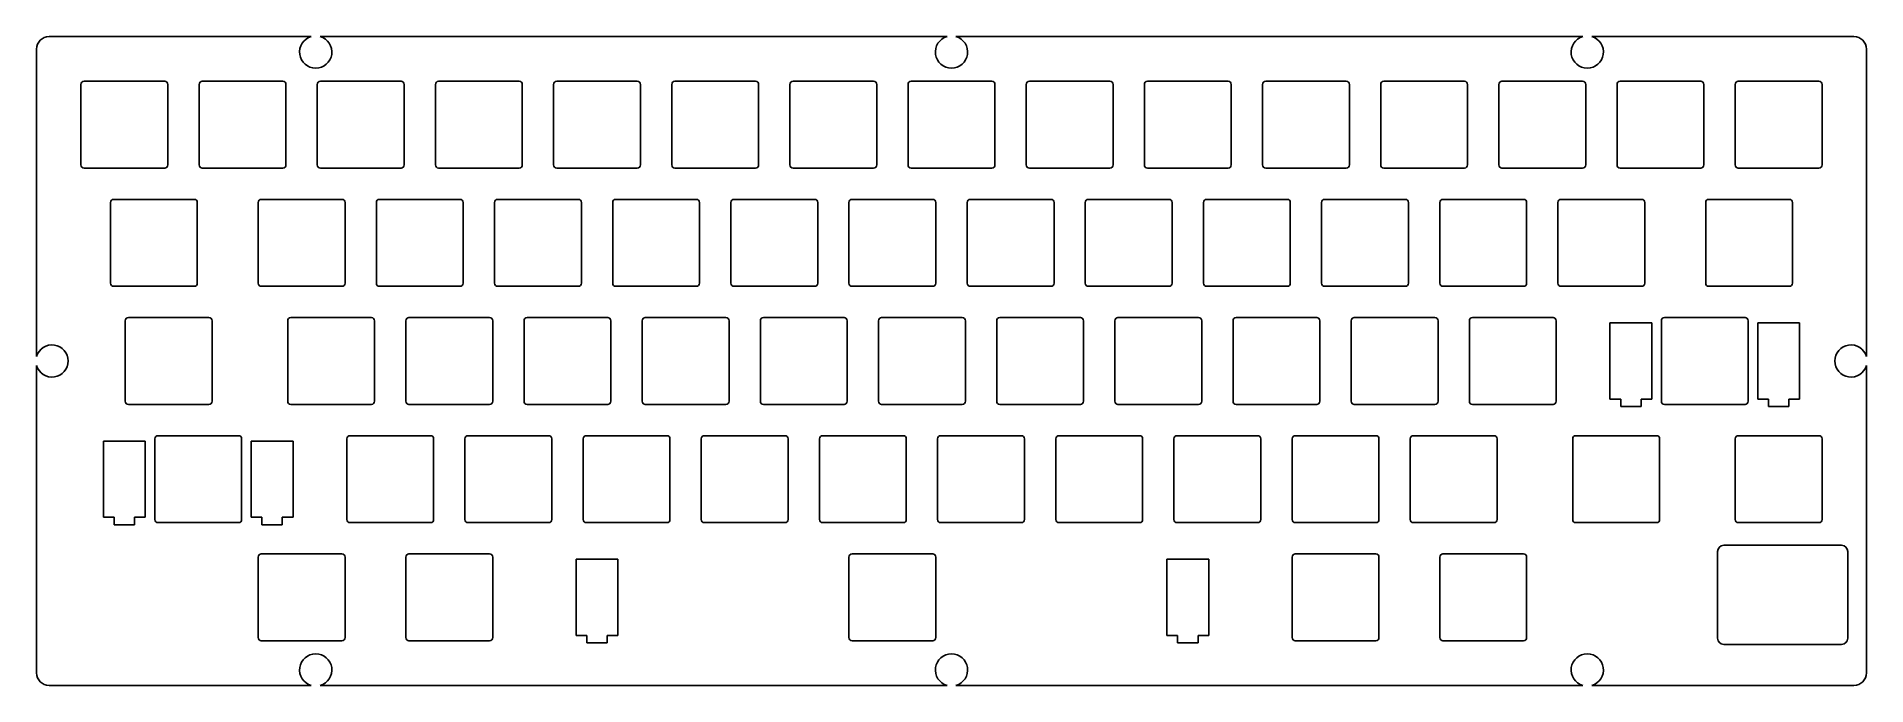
# Model space of a CAD drawing. Header units: millimetres. Extents: x -5 to 290, y -100 to 5.
import ezdxf

# ---------------------------------------------------------------- set-up
doc = ezdxf.new("R2010")
doc.units = ezdxf.units.MM
doc.layers.add('CUT', color=7, linetype='Continuous')

msp = doc.modelspace()

# ---------------------------------------------------------------- linework, layer by layer
at = {"layer": 'CUT'}
for p, q in [((-5, 3), (-5, -46.58586)), ((39.28586, 5), (-3, 5)), ((141.78586, 5), (40.71414, 5)), ((244.28586, 5), (143.21414, 5)), ((288, 5), (245.71414, 5)), ((290, -46.58586), (290, 3)), ((2.15, -15.7), (2.15, -2.7)), ((2.65, -2.2), (15.65, -2.2)), ((16.15, -2.7), (16.15, -15.7)), ((21.2, -15.7), (21.2, -2.7)), ((21.7, -2.2), (34.7, -2.2)), ((35.2, -2.7), (35.2, -15.7)), ((40.25, -15.7), (40.25, -2.7)), ((40.75, -2.2), (53.75, -2.2)), ((54.25, -2.7), (54.25, -15.7)), ((59.3, -15.7), (59.3, -2.7)), ((59.8, -2.2), (72.8, -2.2)), ((73.3, -2.7), (73.3, -15.7)), ((78.35, -15.7), (78.35, -2.7)), ((78.85, -2.2), (91.85, -2.2)), ((92.35, -2.7), (92.35, -15.7)), ((97.4, -15.7), (97.4, -2.7)), ((97.9, -2.2), (110.9, -2.2)), ((111.4, -2.7), (111.4, -15.7)), ((116.45, -15.7), (116.45, -2.7)), ((116.95, -2.2), (129.95, -2.2)), ((130.45, -2.7), (130.45, -15.7)), ((135.5, -15.7), (135.5, -2.7)), ((136, -2.2), (149, -2.2)), ((149.5, -2.7), (149.5, -15.7)), ((154.55, -15.7), (154.55, -2.7)), ((155.05, -2.2), (168.05, -2.2)), ((168.55, -2.7), (168.55, -15.7)), ((173.6, -15.7), (173.6, -2.7)), ((174.1, -2.2), (187.1, -2.2)), ((187.6, -2.7), (187.6, -15.7)), ((192.65, -15.7), (192.65, -2.7)), ((193.15, -2.2), (206.15, -2.2)), ((206.65, -2.7), (206.65, -15.7)), ((211.7, -15.7), (211.7, -2.7)), ((212.2, -2.2), (225.2, -2.2)), ((225.7, -2.7), (225.7, -15.7)), ((230.75, -15.7), (230.75, -2.7)), ((231.25, -2.2), (244.25, -2.2)), ((244.75, -2.7), (244.75, -15.7)), ((249.8, -15.7), (249.8, -2.7)), ((250.3, -2.2), (263.3, -2.2)), ((263.8, -2.7), (263.8, -15.7)), ((268.85, -15.7), (268.85, -2.7)), ((269.35, -2.2), (282.35, -2.2)), ((282.85, -2.7), (282.85, -15.7)), ((15.65, -16.2), (2.65, -16.2)), ((34.7, -16.2), (21.7, -16.2)), ((53.75, -16.2), (40.75, -16.2)), ((72.8, -16.2), (59.8, -16.2)), ((91.85, -16.2), (78.85, -16.2)), ((110.9, -16.2), (97.9, -16.2)), ((129.95, -16.2), (116.95, -16.2)), ((149, -16.2), (136, -16.2)), ((168.05, -16.2), (155.05, -16.2)), ((187.1, -16.2), (174.1, -16.2)), ((206.15, -16.2), (193.15, -16.2)), ((225.2, -16.2), (212.2, -16.2)), ((244.25, -16.2), (231.25, -16.2)), ((263.3, -16.2), (250.3, -16.2)), ((282.35, -16.2), (269.35, -16.2)), ((6.9125, -34.75), (6.9125, -21.75)), ((7.4125, -21.25), (20.4125, -21.25)), ((20.9125, -21.75), (20.9125, -34.75)), ((30.725, -34.75), (30.725, -21.75)), ((31.225, -21.25), (44.225, -21.25)), ((44.725, -21.75), (44.725, -34.75)), ((49.775, -34.75), (49.775, -21.75)), ((50.275, -21.25), (63.275, -21.25)), ((63.775, -21.75), (63.775, -34.75)), ((68.825, -34.75), (68.825, -21.75)), ((69.325, -21.25), (82.325, -21.25)), ((82.825, -21.75), (82.825, -34.75)), ((87.875, -34.75), (87.875, -21.75)), ((88.375, -21.25), (101.375, -21.25)), ((101.875, -21.75), (101.875, -34.75)), ((106.925, -34.75), (106.925, -21.75)), ((107.425, -21.25), (120.425, -21.25)), ((120.925, -21.75), (120.925, -34.75)), ((125.975, -34.75), (125.975, -21.75)), ((126.475, -21.25), (139.475, -21.25)), ((139.975, -21.75), (139.975, -34.75)), ((145.025, -34.75), (145.025, -21.75)), ((145.525, -21.25), (158.525, -21.25)), ((159.025, -21.75), (159.025, -34.75)), ((164.075, -34.75), (164.075, -21.75)), ((164.575, -21.25), (177.575, -21.25)), ((178.075, -21.75), (178.075, -34.75)), ((183.125, -34.75), (183.125, -21.75)), ((183.625, -21.25), (196.625, -21.25)), ((197.125, -21.75), (197.125, -34.75)), ((202.175, -34.75), (202.175, -21.75)), ((202.675, -21.25), (215.675, -21.25)), ((216.175, -21.75), (216.175, -34.75)), ((221.225, -34.75), (221.225, -21.75)), ((221.725, -21.25), (234.725, -21.25)), ((235.225, -21.75), (235.225, -34.75)), ((240.275, -34.75), (240.275, -21.75)), ((240.775, -21.25), (253.775, -21.25)), ((254.275, -21.75), (254.275, -34.75)), ((264.0875, -34.75), (264.0875, -21.75)), ((264.5875, -21.25), (277.5875, -21.25)), ((278.0875, -21.75), (278.0875, -34.75)), ((20.4125, -35.25), (7.4125, -35.25)), ((44.225, -35.25), (31.225, -35.25)), ((63.275, -35.25), (50.275, -35.25)), ((82.325, -35.25), (69.325, -35.25)), ((101.375, -35.25), (88.375, -35.25)), ((120.425, -35.25), (107.425, -35.25)), ((139.475, -35.25), (126.475, -35.25)), ((158.525, -35.25), (145.525, -35.25)), ((177.575, -35.25), (164.575, -35.25)), ((196.625, -35.25), (183.625, -35.25)), ((215.675, -35.25), (202.675, -35.25)), ((234.725, -35.25), (221.725, -35.25)), ((253.775, -35.25), (240.775, -35.25)), ((277.5875, -35.25), (264.5875, -35.25)), ((9.29375, -53.8), (9.29375, -40.8)), ((9.79375, -40.3), (22.79375, -40.3)), ((23.29375, -40.8), (23.29375, -53.8)), ((35.4875, -53.8), (35.4875, -40.8)), ((35.9875, -40.3), (48.9875, -40.3)), ((49.4875, -40.8), (49.4875, -53.8)), ((54.5375, -53.8), (54.5375, -40.8)), ((55.0375, -40.3), (68.0375, -40.3)), ((68.5375, -40.8), (68.5375, -53.8)), ((73.5875, -53.8), (73.5875, -40.8)), ((74.0875, -40.3), (87.0875, -40.3)), ((87.5875, -40.8), (87.5875, -53.8)), ((92.6375, -53.8), (92.6375, -40.8)), ((93.1375, -40.3), (106.1375, -40.3)), ((106.6375, -40.8), (106.6375, -53.8)), ((111.6875, -53.8), (111.6875, -40.8)), ((112.1875, -40.3), (125.1875, -40.3)), ((125.6875, -40.8), (125.6875, -53.8)), ((130.7375, -53.8), (130.7375, -40.8)), ((131.2375, -40.3), (144.2375, -40.3)), ((144.7375, -40.8), (144.7375, -53.8)), ((149.7875, -53.8), (149.7875, -40.8)), ((150.2875, -40.3), (163.2875, -40.3)), ((163.7875, -40.8), (163.7875, -53.8)), ((168.8375, -53.8), (168.8375, -40.8)), ((169.3375, -40.3), (182.3375, -40.3)), ((182.8375, -40.8), (182.8375, -53.8)), ((187.8875, -53.8), (187.8875, -40.8)), ((188.3875, -40.3), (201.3875, -40.3)), ((201.8875, -40.8), (201.8875, -53.8)), ((206.9375, -53.8), (206.9375, -40.8)), ((207.4375, -40.3), (220.4375, -40.3)), ((220.9375, -40.8), (220.9375, -53.8)), ((225.9875, -53.8), (225.9875, -40.8)), ((226.4875, -40.3), (239.4875, -40.3)), ((239.9875, -40.8), (239.9875, -53.8)), ((248.6625, -53.45), (248.6625, -41.15)), ((248.6625, -41.15), (255.4125, -41.15)), ((255.4125, -41.15), (255.4125, -53.45)), ((256.94375, -53.8), (256.94375, -40.8)), ((257.44375, -40.3), (270.44375, -40.3)), ((270.94375, -40.8), (270.94375, -53.8)), ((272.475, -53.45), (272.475, -41.15)), ((272.475, -41.15), (279.225, -41.15)), ((279.225, -41.15), (279.225, -53.45)), ((-5, -48.01414), (-5, -97.6)), ((290, -97.6), (290, -48.01414)), ((22.79375, -54.3), (9.79375, -54.3)), ((48.9875, -54.3), (35.9875, -54.3)), ((68.0375, -54.3), (55.0375, -54.3)), ((87.0875, -54.3), (74.0875, -54.3)), ((106.1375, -54.3), (93.1375, -54.3)), ((125.1875, -54.3), (112.1875, -54.3)), ((144.2375, -54.3), (131.2375, -54.3)), ((163.2875, -54.3), (150.2875, -54.3)), ((182.3375, -54.3), (169.3375, -54.3)), ((201.3875, -54.3), (188.3875, -54.3)), ((220.4375, -54.3), (207.4375, -54.3)), ((239.4875, -54.3), (226.4875, -54.3)), ((250.3875, -53.45), (248.6625, -53.45)), ((250.3875, -54.65), (250.3875, -53.45)), ((253.6875, -54.65), (250.3875, -54.65)), ((255.4125, -53.45), (253.6875, -53.45)), ((253.6875, -53.45), (253.6875, -54.65)), ((270.44375, -54.3), (257.44375, -54.3)), ((274.2, -53.45), (272.475, -53.45)), ((274.2, -54.65), (274.2, -53.45)), ((277.5, -54.65), (274.2, -54.65)), ((279.225, -53.45), (277.5, -53.45)), ((277.5, -53.45), (277.5, -54.65)), ((5.775, -72.5), (5.775, -60.2)), ((5.775, -60.2), (12.525, -60.2)), ((12.525, -60.2), (12.525, -72.5)), ((14.05625, -72.85), (14.05625, -59.85)), ((14.55625, -59.35), (27.55625, -59.35)), ((28.05625, -59.85), (28.05625, -72.85)), ((29.5875, -72.5), (29.5875, -60.2)), ((29.5875, -60.2), (36.3375, -60.2)), ((36.3375, -60.2), (36.3375, -72.5)), ((45.0125, -72.85), (45.0125, -59.85)), ((45.5125, -59.35), (58.5125, -59.35)), ((59.0125, -59.85), (59.0125, -72.85)), ((64.0625, -72.85), (64.0625, -59.85)), ((64.5625, -59.35), (77.5625, -59.35)), ((78.0625, -59.85), (78.0625, -72.85)), ((83.1125, -72.85), (83.1125, -59.85)), ((83.6125, -59.35), (96.6125, -59.35)), ((97.1125, -59.85), (97.1125, -72.85)), ((102.1625, -72.85), (102.1625, -59.85)), ((102.6625, -59.35), (115.6625, -59.35)), ((116.1625, -59.85), (116.1625, -72.85)), ((121.2125, -72.85), (121.2125, -59.85)), ((121.7125, -59.35), (134.7125, -59.35)), ((135.2125, -59.85), (135.2125, -72.85)), ((140.2625, -72.85), (140.2625, -59.85)), ((140.7625, -59.35), (153.7625, -59.35)), ((154.2625, -59.85), (154.2625, -72.85)), ((159.3125, -72.85), (159.3125, -59.85)), ((159.8125, -59.35), (172.8125, -59.35)), ((173.3125, -59.85), (173.3125, -72.85)), ((178.3625, -72.85), (178.3625, -59.85)), ((178.8625, -59.35), (191.8625, -59.35)), ((192.3625, -59.85), (192.3625, -72.85)), ((197.4125, -72.85), (197.4125, -59.85)), ((197.9125, -59.35), (210.9125, -59.35)), ((211.4125, -59.85), (211.4125, -72.85)), ((216.4625, -72.85), (216.4625, -59.85)), ((216.9625, -59.35), (229.9625, -59.35)), ((230.4625, -59.85), (230.4625, -72.85)), ((242.65625, -72.85), (242.65625, -59.85)), ((243.15625, -59.35), (256.15625, -59.35)), ((256.65625, -59.85), (256.65625, -72.85)), ((268.85, -72.85), (268.85, -59.85)), ((269.35, -59.35), (282.35, -59.35)), ((282.85, -59.85), (282.85, -72.85)), ((7.5, -72.5), (5.775, -72.5)), ((7.5, -73.7), (7.5, -72.5)), ((10.8, -73.7), (7.5, -73.7)), ((12.525, -72.5), (10.8, -72.5)), ((10.8, -72.5), (10.8, -73.7)), ((27.55625, -73.35), (14.55625, -73.35)), ((31.3125, -72.5), (29.5875, -72.5)), ((31.3125, -73.7), (31.3125, -72.5)), ((34.6125, -73.7), (31.3125, -73.7)), ((36.3375, -72.5), (34.6125, -72.5)), ((34.6125, -72.5), (34.6125, -73.7)), ((58.5125, -73.35), (45.5125, -73.35)), ((77.5625, -73.35), (64.5625, -73.35)), ((96.6125, -73.35), (83.6125, -73.35)), ((115.6625, -73.35), (102.6625, -73.35)), ((134.7125, -73.35), (121.7125, -73.35)), ((153.7625, -73.35), (140.7625, -73.35)), ((172.8125, -73.35), (159.8125, -73.35)), ((191.8625, -73.35), (178.8625, -73.35)), ((210.9125, -73.35), (197.9125, -73.35)), ((229.9625, -73.35), (216.9625, -73.35)), ((256.15625, -73.35), (243.15625, -73.35)), ((282.35, -73.35), (269.35, -73.35)), ((30.725, -91.9), (30.725, -78.9)), ((31.225, -78.4), (44.225, -78.4)), ((44.725, -78.9), (44.725, -91.9)), ((54.5375, -91.9), (54.5375, -78.9)), ((55.0375, -78.4), (68.0375, -78.4)), ((68.5375, -78.9), (68.5375, -91.9)), ((81.975, -91.55), (81.975, -79.25)), ((81.975, -79.25), (88.725, -79.25)), ((88.725, -79.25), (88.725, -91.55)), ((125.975, -91.9), (125.975, -78.9)), ((126.475, -78.4), (139.475, -78.4)), ((139.975, -78.9), (139.975, -91.9)), ((177.225, -91.55), (177.225, -79.25)), ((177.225, -79.25), (183.975, -79.25)), ((183.975, -79.25), (183.975, -91.55)), ((197.4125, -91.9), (197.4125, -78.9)), ((197.9125, -78.4), (210.9125, -78.4)), ((211.4125, -78.9), (211.4125, -91.9)), ((221.225, -91.9), (221.225, -78.9)), ((221.725, -78.4), (234.725, -78.4)), ((235.225, -78.9), (235.225, -91.9)), ((266, -92), (266, -78)), ((267, -77), (286, -77)), ((287, -78), (287, -92)), ((44.225, -92.4), (31.225, -92.4)), ((68.0375, -92.4), (55.0375, -92.4)), ((83.7, -91.55), (81.975, -91.55)), ((83.7, -92.75), (83.7, -91.55)), ((87, -92.75), (83.7, -92.75)), ((88.725, -91.55), (87, -91.55)), ((87, -91.55), (87, -92.75)), ((139.475, -92.4), (126.475, -92.4)), ((178.95, -91.55), (177.225, -91.55)), ((178.95, -92.75), (178.95, -91.55)), ((182.25, -92.75), (178.95, -92.75)), ((183.975, -91.55), (182.25, -91.55)), ((182.25, -91.55), (182.25, -92.75)), ((210.9125, -92.4), (197.9125, -92.4)), ((234.725, -92.4), (221.725, -92.4)), ((286, -93), (267, -93)), ((-3, -99.6), (39.28586, -99.6)), ((40.71414, -99.6), (141.78586, -99.6)), ((143.21414, -99.6), (244.28586, -99.6)), ((245.71414, -99.6), (288, -99.6))]:
    msp.add_line(p, q, dxfattribs=at)
for centre, radius, start, end in [((-3, 3), 2, 90, 180), ((40, 2.5), 2.6, -254.0576314, 74.0576314), ((142.5, 2.5), 2.6, -254.0576314, 74.0576314), ((245, 2.5), 2.6, -254.0576314, 74.0576314), ((288, 3), 2, 0, 90), ((2.65, -2.7), 0.5, 90, 180), ((15.65, -2.7), 0.5, 0, 90), ((21.7, -2.7), 0.5, 90, 180), ((34.7, -2.7), 0.5, 0, 90), ((40.75, -2.7), 0.5, 90, 180), ((53.75, -2.7), 0.5, 0, 90), ((59.8, -2.7), 0.5, 90, 180), ((72.8, -2.7), 0.5, 0, 90), ((78.85, -2.7), 0.5, 90, 180), ((91.85, -2.7), 0.5, 0, 90), ((97.9, -2.7), 0.5, 90, 180), ((110.9, -2.7), 0.5, 0, 90), ((116.95, -2.7), 0.5, 90, 180), ((129.95, -2.7), 0.5, 0, 90), ((136, -2.7), 0.5, 90, 180), ((149, -2.7), 0.5, 0, 90), ((155.05, -2.7), 0.5, 90, 180), ((168.05, -2.7), 0.5, 0, 90), ((174.1, -2.7), 0.5, 90, 180), ((187.1, -2.7), 0.5, 0, 90), ((193.15, -2.7), 0.5, 90, 180), ((206.15, -2.7), 0.5, 0, 90), ((212.2, -2.7), 0.5, 90, 180), ((225.2, -2.7), 0.5, 0, 90), ((231.25, -2.7), 0.5, 90, 180), ((244.25, -2.7), 0.5, 0, 90), ((250.3, -2.7), 0.5, 90, 180), ((263.3, -2.7), 0.5, 0, 90), ((269.35, -2.7), 0.5, 90, 180), ((282.35, -2.7), 0.5, 0, 90), ((2.65, -15.7), 0.5, 180, 270), ((15.65, -15.7), 0.5, 270, 360), ((21.7, -15.7), 0.5, 180, 270), ((34.7, -15.7), 0.5, 270, 360), ((40.75, -15.7), 0.5, 180, 270), ((53.75, -15.7), 0.5, 270, 360), ((59.8, -15.7), 0.5, 180, 270), ((72.8, -15.7), 0.5, 270, 360), ((78.85, -15.7), 0.5, 180, 270), ((91.85, -15.7), 0.5, 270, 360), ((97.9, -15.7), 0.5, 180, 270), ((110.9, -15.7), 0.5, 270, 360), ((116.95, -15.7), 0.5, 180, 270), ((129.95, -15.7), 0.5, 270, 360), ((136, -15.7), 0.5, 180, 270), ((149, -15.7), 0.5, 270, 360), ((155.05, -15.7), 0.5, 180, 270), ((168.05, -15.7), 0.5, 270, 360), ((174.1, -15.7), 0.5, 180, 270), ((187.1, -15.7), 0.5, 270, 360), ((193.15, -15.7), 0.5, 180, 270), ((206.15, -15.7), 0.5, 270, 360), ((212.2, -15.7), 0.5, 180, 270), ((225.2, -15.7), 0.5, 270, 360), ((231.25, -15.7), 0.5, 180, 270), ((244.25, -15.7), 0.5, 270, 360), ((250.3, -15.7), 0.5, 180, 270), ((263.3, -15.7), 0.5, 270, 360), ((269.35, -15.7), 0.5, 180, 270), ((282.35, -15.7), 0.5, 270, 360), ((7.4125, -21.75), 0.5, 90, 180), ((20.4125, -21.75), 0.5, 0, 90), ((31.225, -21.75), 0.5, 90, 180), ((44.225, -21.75), 0.5, 0, 90), ((50.275, -21.75), 0.5, 90, 180), ((63.275, -21.75), 0.5, 0, 90), ((69.325, -21.75), 0.5, 90, 180), ((82.325, -21.75), 0.5, 0, 90), ((88.375, -21.75), 0.5, 90, 180), ((101.375, -21.75), 0.5, 0, 90), ((107.425, -21.75), 0.5, 90, 180), ((120.425, -21.75), 0.5, 0, 90), ((126.475, -21.75), 0.5, 90, 180), ((139.475, -21.75), 0.5, 0, 90), ((145.525, -21.75), 0.5, 90, 180), ((158.525, -21.75), 0.5, 0, 90), ((164.575, -21.75), 0.5, 90, 180), ((177.575, -21.75), 0.5, 0, 90), ((183.625, -21.75), 0.5, 90, 180), ((196.625, -21.75), 0.5, 0, 90), ((202.675, -21.75), 0.5, 90, 180), ((215.675, -21.75), 0.5, 0, 90), ((221.725, -21.75), 0.5, 90, 180), ((234.725, -21.75), 0.5, 0, 90), ((240.775, -21.75), 0.5, 90, 180), ((253.775, -21.75), 0.5, 0, 90), ((264.5875, -21.75), 0.5, 90, 180), ((277.5875, -21.75), 0.5, 0, 90), ((7.4125, -34.75), 0.5, 180, 270), ((20.4125, -34.75), 0.5, 270, 360), ((31.225, -34.75), 0.5, 180, 270), ((44.225, -34.75), 0.5, 270, 360), ((50.275, -34.75), 0.5, 180, 270), ((63.275, -34.75), 0.5, 270, 360), ((69.325, -34.75), 0.5, 180, 270), ((82.325, -34.75), 0.5, 270, 360), ((88.375, -34.75), 0.5, 180, 270), ((101.375, -34.75), 0.5, 270, 360), ((107.425, -34.75), 0.5, 180, 270), ((120.425, -34.75), 0.5, 270, 360), ((126.475, -34.75), 0.5, 180, 270), ((139.475, -34.75), 0.5, 270, 360), ((145.525, -34.75), 0.5, 180, 270), ((158.525, -34.75), 0.5, 270, 360), ((164.575, -34.75), 0.5, 180, 270), ((177.575, -34.75), 0.5, 270, 360), ((183.625, -34.75), 0.5, 180, 270), ((196.625, -34.75), 0.5, 270, 360), ((202.675, -34.75), 0.5, 180, 270), ((215.675, -34.75), 0.5, 270, 360), ((221.725, -34.75), 0.5, 180, 270), ((234.725, -34.75), 0.5, 270, 360), ((240.775, -34.75), 0.5, 180, 270), ((253.775, -34.75), 0.5, 270, 360), ((264.5875, -34.75), 0.5, 180, 270), ((277.5875, -34.75), 0.5, 270, 360), ((9.79375, -40.8), 0.5, 90, 180), ((22.79375, -40.8), 0.5, 0, 90), ((35.9875, -40.8), 0.5, 90, 180), ((48.9875, -40.8), 0.5, 0, 90), ((55.0375, -40.8), 0.5, 90, 180), ((68.0375, -40.8), 0.5, 0, 90), ((74.0875, -40.8), 0.5, 90, 180), ((87.0875, -40.8), 0.5, 0, 90), ((93.1375, -40.8), 0.5, 90, 180), ((106.1375, -40.8), 0.5, 0, 90), ((112.1875, -40.8), 0.5, 90, 180), ((125.1875, -40.8), 0.5, 0, 90), ((131.2375, -40.8), 0.5, 90, 180), ((144.2375, -40.8), 0.5, 0, 90), ((150.2875, -40.8), 0.5, 90, 180), ((163.2875, -40.8), 0.5, 0, 90), ((169.3375, -40.8), 0.5, 90, 180), ((182.3375, -40.8), 0.5, 0, 90), ((188.3875, -40.8), 0.5, 90, 180), ((201.3875, -40.8), 0.5, 0, 90), ((207.4375, -40.8), 0.5, 90, 180), ((220.4375, -40.8), 0.5, 0, 90), ((226.4875, -40.8), 0.5, 90, 180), ((239.4875, -40.8), 0.5, 0, 90), ((257.44375, -40.8), 0.5, 90, 180), ((270.44375, -40.8), 0.5, 0, 90), ((-2.5, -47.3), 2.6, -164.0576314, 164.0576314), ((287.5, -47.3), 2.6, 15.9423686, 344.0576314), ((9.79375, -53.8), 0.5, 180, 270), ((22.79375, -53.8), 0.5, 270, 360), ((35.9875, -53.8), 0.5, 180, 270), ((48.9875, -53.8), 0.5, 270, 360), ((55.0375, -53.8), 0.5, 180, 270), ((68.0375, -53.8), 0.5, 270, 360), ((74.0875, -53.8), 0.5, 180, 270), ((87.0875, -53.8), 0.5, 270, 360), ((93.1375, -53.8), 0.5, 180, 270), ((106.1375, -53.8), 0.5, 270, 360), ((112.1875, -53.8), 0.5, 180, 270), ((125.1875, -53.8), 0.5, 270, 360), ((131.2375, -53.8), 0.5, 180, 270), ((144.2375, -53.8), 0.5, 270, 360), ((150.2875, -53.8), 0.5, 180, 270), ((163.2875, -53.8), 0.5, 270, 360), ((169.3375, -53.8), 0.5, 180, 270), ((182.3375, -53.8), 0.5, 270, 360), ((188.3875, -53.8), 0.5, 180, 270), ((201.3875, -53.8), 0.5, 270, 360), ((207.4375, -53.8), 0.5, 180, 270), ((220.4375, -53.8), 0.5, 270, 360), ((226.4875, -53.8), 0.5, 180, 270), ((239.4875, -53.8), 0.5, 270, 360), ((257.44375, -53.8), 0.5, 180, 270), ((270.44375, -53.8), 0.5, 270, 360), ((14.55625, -59.85), 0.5, 90, 180), ((27.55625, -59.85), 0.5, 0, 90), ((45.5125, -59.85), 0.5, 90, 180), ((58.5125, -59.85), 0.5, 0, 90), ((64.5625, -59.85), 0.5, 90, 180), ((77.5625, -59.85), 0.5, 0, 90), ((83.6125, -59.85), 0.5, 90, 180), ((96.6125, -59.85), 0.5, 0, 90), ((102.6625, -59.85), 0.5, 90, 180), ((115.6625, -59.85), 0.5, 0, 90), ((121.7125, -59.85), 0.5, 90, 180), ((134.7125, -59.85), 0.5, 0, 90), ((140.7625, -59.85), 0.5, 90, 180), ((153.7625, -59.85), 0.5, 0, 90), ((159.8125, -59.85), 0.5, 90, 180), ((172.8125, -59.85), 0.5, 0, 90), ((178.8625, -59.85), 0.5, 90, 180), ((191.8625, -59.85), 0.5, 0, 90), ((197.9125, -59.85), 0.5, 90, 180), ((210.9125, -59.85), 0.5, 0, 90), ((216.9625, -59.85), 0.5, 90, 180), ((229.9625, -59.85), 0.5, 0, 90), ((243.15625, -59.85), 0.5, 90, 180), ((256.15625, -59.85), 0.5, 0, 90), ((269.35, -59.85), 0.5, 90, 180), ((282.35, -59.85), 0.5, 0, 90), ((14.55625, -72.85), 0.5, 180, 270), ((27.55625, -72.85), 0.5, 270, 360), ((45.5125, -72.85), 0.5, 180, 270), ((58.5125, -72.85), 0.5, 270, 360), ((64.5625, -72.85), 0.5, 180, 270), ((77.5625, -72.85), 0.5, 270, 360), ((83.6125, -72.85), 0.5, 180, 270), ((96.6125, -72.85), 0.5, 270, 360), ((102.6625, -72.85), 0.5, 180, 270), ((115.6625, -72.85), 0.5, 270, 360), ((121.7125, -72.85), 0.5, 180, 270), ((134.7125, -72.85), 0.5, 270, 360), ((140.7625, -72.85), 0.5, 180, 270), ((153.7625, -72.85), 0.5, 270, 360), ((159.8125, -72.85), 0.5, 180, 270), ((172.8125, -72.85), 0.5, 270, 360), ((178.8625, -72.85), 0.5, 180, 270), ((191.8625, -72.85), 0.5, 270, 360), ((197.9125, -72.85), 0.5, 180, 270), ((210.9125, -72.85), 0.5, 270, 360), ((216.9625, -72.85), 0.5, 180, 270), ((229.9625, -72.85), 0.5, 270, 360), ((243.15625, -72.85), 0.5, 180, 270), ((256.15625, -72.85), 0.5, 270, 360), ((269.35, -72.85), 0.5, 180, 270), ((282.35, -72.85), 0.5, 270, 360), ((31.225, -78.9), 0.5, 90, 180), ((44.225, -78.9), 0.5, 0, 90), ((55.0375, -78.9), 0.5, 90, 180), ((68.0375, -78.9), 0.5, 0, 90), ((126.475, -78.9), 0.5, 90, 180), ((139.475, -78.9), 0.5, 0, 90), ((197.9125, -78.9), 0.5, 90, 180), ((210.9125, -78.9), 0.5, 0, 90), ((221.725, -78.9), 0.5, 90, 180), ((234.725, -78.9), 0.5, 0, 90), ((267, -78), 1, 90, 180), ((286, -78), 1, 0, 90), ((31.225, -91.9), 0.5, 180, 270), ((44.225, -91.9), 0.5, 270, 360), ((55.0375, -91.9), 0.5, 180, 270), ((68.0375, -91.9), 0.5, 270, 360), ((126.475, -91.9), 0.5, 180, 270), ((139.475, -91.9), 0.5, 270, 360), ((197.9125, -91.9), 0.5, 180, 270), ((210.9125, -91.9), 0.5, 270, 360), ((221.725, -91.9), 0.5, 180, 270), ((234.725, -91.9), 0.5, 270, 360), ((267, -92), 1, 180, 270), ((286, -92), 1, 270, 360), ((40, -97.1), 2.6, -74.0576314, 254.0576314), ((142.5, -97.1), 2.6, -74.0576314, 254.0576314), ((245, -97.1), 2.6, -74.0576314, 254.0576314), ((-3, -97.6), 2, 180, 270), ((288, -97.6), 2, 270, 360)]:
    msp.add_arc(centre, radius, start, end, dxfattribs=at)

doc.saveas('drawing.dxf')
